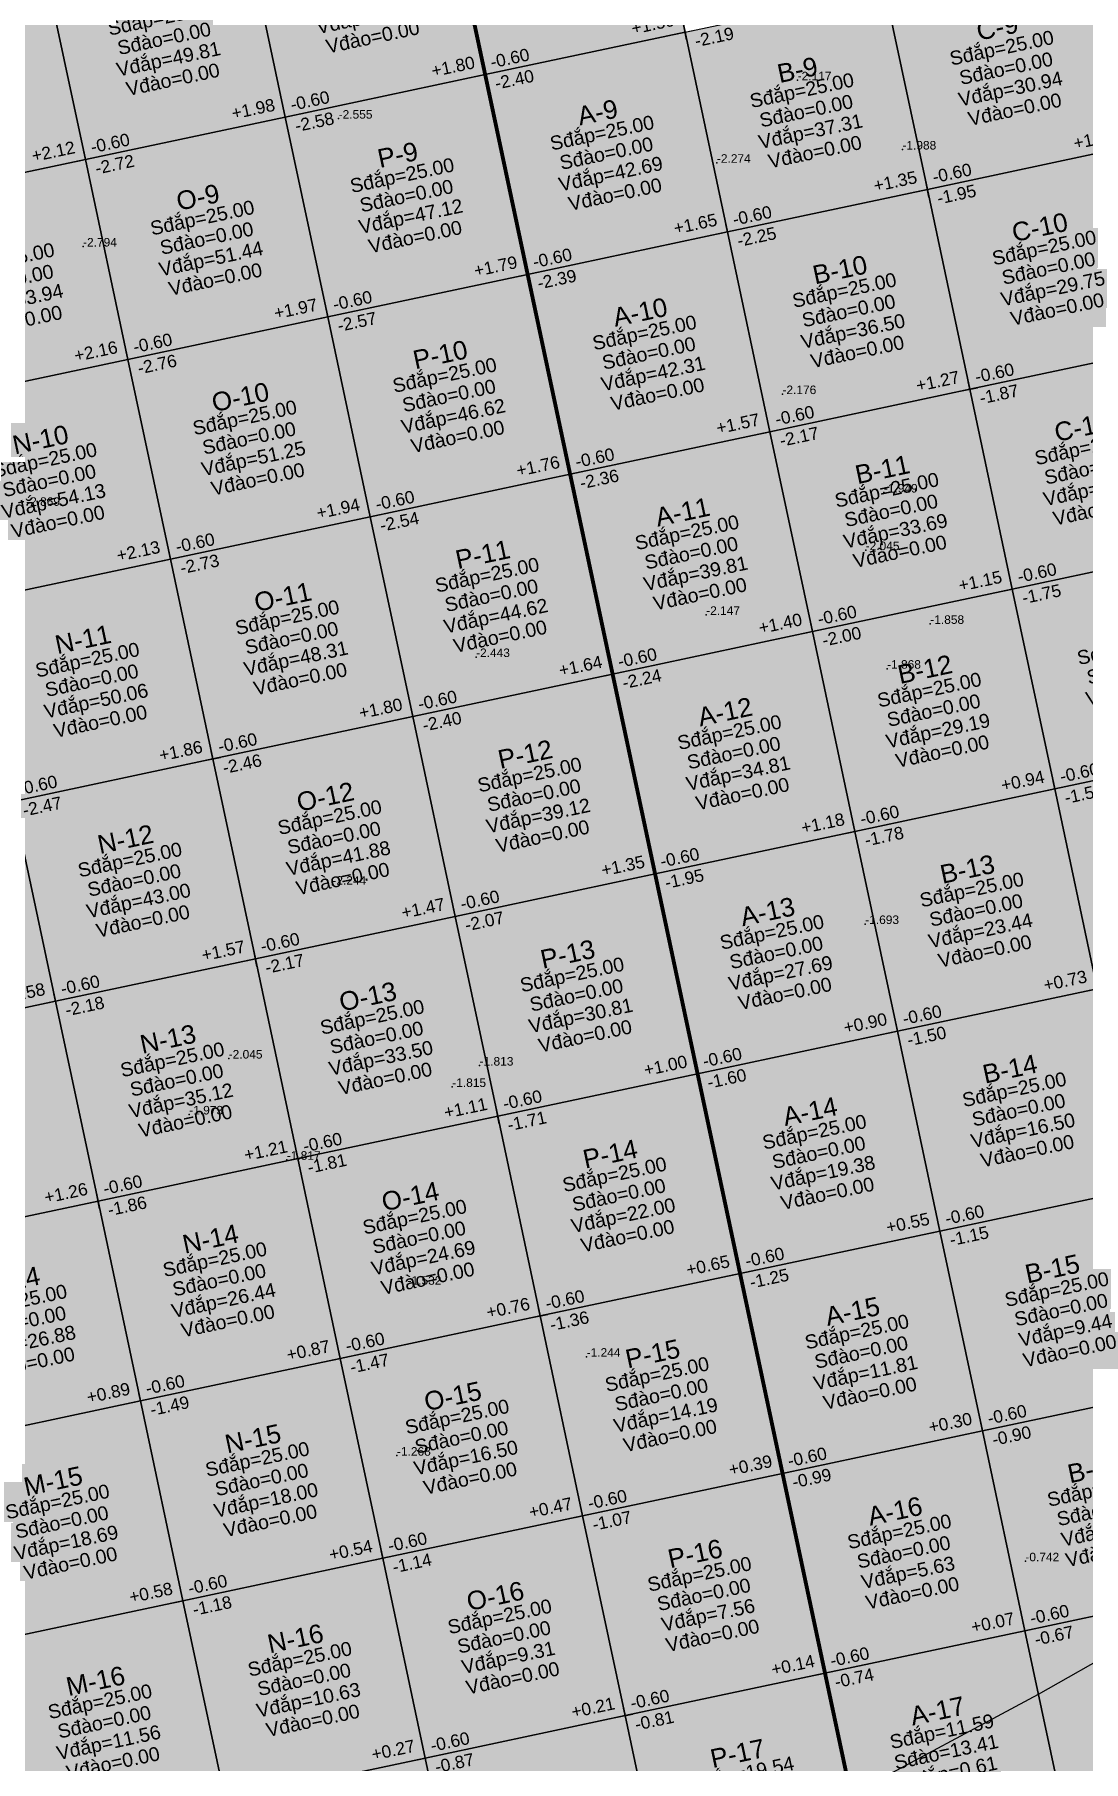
# Model space of a CAD drawing. Header units: metres. Extents: x 466 to 874, y 288 to 471.
# Drawn here: x 552.67 to 578.34, y 343.82 to 386.08 of the extents above; entities that cross this region are included whole.
import ezdxf
from ezdxf.enums import TextEntityAlignment as Align

# ---------------------------------------------------------------- set-up
doc = ezdxf.new("R2010")
doc.units = ezdxf.units.M
for name, color, linetype in [('SN-Dao', 1, 'Continuous'), ('SN-Dap', 3, 'Continuous'), ('SN-DiemDo', 9, 'Continuous'), ('SN-DuongKhong', 6, 'Continuous'), ('SN-Luoi', 8, 'Continuous'), ('SN-Nut', 7, 'Continuous'), ('SN-O', 7, 'Continuous'), ('SN-RanhGioi', 1, 'Continuous')]:
    doc.layers.add(name, color=color, linetype=linetype)
doc.styles.add('SN', font='arial.ttf')

# ---------------------------------------------------------------- blocks, each defined once
blk = doc.blocks.new('SN_O')
at = {"color": 2, "style": 'SN'}
blk.add_attdef('TEN', text='', height=0.456, dxfattribs=at).set_placement((0, 1.026), align=Align.MIDDLE_CENTER)
at = {"color": 7, "style": 'SN'}
for tag, p in [('SDAP', (0, 0.513)), ('SDAO', (0, 0)), ('VDAP', (0, -0.513)), ('VDAO', (0, -1.026))]:
    blk.add_attdef(tag, text='', height=0.342, dxfattribs=at).set_placement(p, align=Align.MIDDLE_CENTER)
blk = doc.blocks.new('SN_NUT')
for p, q in [((-0.19, 0), (0.19, 0)), ((0, -0.19), (0, 0.19))]:
    blk.add_line(p, q)
at = {"color": 5, "style": 'SN'}
blk.add_attdef('CC', text='', height=0.304, dxfattribs=at).set_placement((-0.19, 0.114), align=Align.BOTTOM_RIGHT)
at = {"color": 1, "style": 'SN'}
blk.add_attdef('CDTK', (0.19, 0.114), '', height=0.304, dxfattribs=at)
at = {"color": 3, "style": 'SN'}
blk.add_attdef('CDTN', (0.19, -0.418), '', height=0.304, dxfattribs=at)

msp = doc.modelspace()

# ---------------------------------------------------------------- hatches: boundary and pattern name
at = {"layer": 'SN-Dao', "transparency": 33554534}
for points in [[(581.796, 348.056), (582.835, 343.166), (577.945, 342.126), (577.236, 345.461)], [(577.236, 345.461), (577.945, 342.126), (573.054, 341.087), (572.647, 343)]]:
    msp.add_hatch(color=1, dxfattribs=at).paths.add_polyline_path(points)
at = {"layer": 'SN-Dap', "transparency": 33554534}
for points in [[(567.549, 391.034), (568.589, 386.143), (563.698, 385.103), (562.658, 389.994)], [(557.768, 388.954), (562.658, 389.994), (563.698, 385.103), (558.807, 384.064)], [(552.877, 387.915), (557.768, 388.954), (558.807, 384.064), (553.917, 383.024)], [(573.479, 387.182), (578.37, 388.222), (579.41, 383.331), (574.519, 382.292)], [(547.986, 386.875), (552.877, 387.915), (553.917, 383.024), (549.026, 381.985)], [(568.589, 386.143), (573.479, 387.182), (574.519, 382.292), (569.628, 381.252)], [(568.589, 386.143), (569.628, 381.252), (564.738, 380.213), (563.698, 385.103)], [(558.807, 384.064), (563.698, 385.103), (564.738, 380.213), (559.847, 379.173)], [(553.917, 383.024), (558.807, 384.064), (559.847, 379.173), (554.956, 378.133)], [(549.026, 381.985), (553.917, 383.024), (554.956, 378.133), (550.065, 377.094)], [(574.519, 382.292), (579.41, 383.331), (580.449, 378.44), (575.559, 377.401)], [(569.628, 381.252), (574.519, 382.292), (575.559, 377.401), (570.668, 376.361)], [(569.628, 381.252), (570.668, 376.361), (565.777, 375.322), (564.738, 380.213)], [(559.847, 379.173), (564.738, 380.213), (565.777, 375.322), (560.886, 374.282)], [(554.956, 378.133), (559.847, 379.173), (560.886, 374.282), (555.996, 373.243)], [(575.559, 377.401), (580.449, 378.44), (581.489, 373.55), (576.598, 372.51)], [(550.065, 377.094), (554.956, 378.133), (555.996, 373.243), (551.105, 372.203)], [(570.668, 376.361), (575.559, 377.401), (576.598, 372.51), (571.707, 371.471)], [(570.668, 376.361), (571.707, 371.471), (566.817, 370.431), (565.777, 375.322)], [(560.886, 374.282), (565.777, 375.322), (566.817, 370.431), (561.926, 369.391)], [(555.996, 373.243), (560.886, 374.282), (561.926, 369.391), (557.035, 368.352)], [(551.105, 372.203), (555.996, 373.243), (557.035, 368.352), (552.144, 367.312)], [(576.598, 372.51), (581.489, 373.55), (582.528, 368.659), (577.638, 367.619)], [(571.707, 371.471), (576.598, 372.51), (577.638, 367.619), (572.747, 366.58)], [(571.707, 371.471), (572.747, 366.58), (567.856, 365.54), (566.817, 370.431)], [(561.926, 369.391), (566.817, 370.431), (567.856, 365.54), (562.965, 364.501)], [(557.035, 368.352), (561.926, 369.391), (562.965, 364.501), (558.075, 363.461)], [(577.638, 367.619), (582.528, 368.659), (583.568, 363.768), (578.677, 362.729)], [(552.144, 367.312), (557.035, 368.352), (558.075, 363.461), (553.184, 362.422)], [(547.254, 366.273), (552.144, 367.312), (553.184, 362.422), (548.293, 361.382)], [(572.747, 366.58), (577.638, 367.619), (578.677, 362.729), (573.787, 361.689)], [(572.747, 366.58), (573.787, 361.689), (568.896, 360.65), (567.856, 365.54)], [(562.965, 364.501), (567.856, 365.54), (568.896, 360.65), (564.005, 359.61)], [(558.075, 363.461), (562.965, 364.501), (564.005, 359.61), (559.114, 358.57)], [(553.184, 362.422), (558.075, 363.461), (559.114, 358.57), (554.224, 357.531)], [(573.787, 361.689), (578.677, 362.729), (579.717, 357.838), (574.826, 356.798)], [(548.293, 361.382), (553.184, 362.422), (554.224, 357.531), (549.333, 356.491)], [(573.787, 361.689), (574.826, 356.798), (569.935, 355.759), (568.896, 360.65)], [(564.005, 359.61), (568.896, 360.65), (569.935, 355.759), (565.045, 354.719)], [(559.114, 358.57), (564.005, 359.61), (565.045, 354.719), (560.154, 353.68)], [(554.224, 357.531), (559.114, 358.57), (560.154, 353.68), (555.263, 352.64)], [(574.826, 356.798), (579.717, 357.838), (580.756, 352.947), (575.866, 351.908)], [(549.333, 356.491), (554.224, 357.531), (555.263, 352.64), (550.372, 351.601)], [(574.826, 356.798), (575.866, 351.908), (570.975, 350.868), (569.935, 355.759)], [(565.045, 354.719), (569.935, 355.759), (570.975, 350.868), (566.084, 349.829)], [(560.154, 353.68), (565.045, 354.719), (566.084, 349.829), (561.193, 348.789)], [(555.263, 352.64), (560.154, 353.68), (561.193, 348.789), (556.303, 347.749)], [(575.866, 351.908), (580.756, 352.947), (581.796, 348.056), (576.905, 347.017)], [(550.372, 351.601), (555.263, 352.64), (556.303, 347.749), (551.412, 346.71)], [(575.866, 351.908), (576.905, 347.017), (572.014, 345.977), (570.975, 350.868)], [(566.084, 349.829), (570.975, 350.868), (572.014, 345.977), (567.124, 344.938)], [(561.193, 348.789), (566.084, 349.829), (567.124, 344.938), (562.233, 343.898)], [(556.303, 347.749), (561.193, 348.789), (562.233, 343.898), (557.342, 342.859)], [(577.236, 345.461), (576.905, 347.017), (581.796, 348.056)], [(551.412, 346.71), (556.303, 347.749), (557.342, 342.859), (552.452, 341.819)], [(572.647, 343), (572.014, 345.977), (576.905, 347.017), (577.236, 345.461)], [(568.116, 340.269), (567.124, 344.938), (572.014, 345.977), (572.647, 343)], [(567.185, 339.839), (563.273, 339.008), (562.233, 343.898), (567.124, 344.938), (568.116, 340.269)], [(557.342, 342.859), (562.233, 343.898), (563.273, 339.008), (558.382, 337.968)]]:
    msp.add_hatch(color=3, dxfattribs=at).paths.add_polyline_path(points)

# ---------------------------------------------------------------- linework, layer by layer
at = {"layer": 'SN-DiemDo'}
for p in [(571.345, 384.964, -2.117), (560.113, 384.025, -2.555), (569.369, 382.945, -2.274), (573.909, 383.269, -1.988), (553.858, 380.895, -2.794), (570.973, 377.283, -2.176), (573.454, 374.874, -1.949), (573.01, 373.464, -2.045), (569.107, 371.88, -2.147), (574.591, 371.659, -1.858), (563.476, 370.847, -2.443), (573.534, 370.562, -1.868), (559.959, 365.274, -2.244), (572.999, 364.313, -1.693), (557.422, 361.02, -2.045), (563.562, 360.848, -1.813), (562.893, 360.324, -1.815), (556.457, 359.652, -1.973), (558.843, 358.543, -1.817), (561.799, 355.484, -1.532), (566.182, 353.722, -1.244), (561.54, 351.301, -1.268), (576.918, 348.715, -0.742)]:
    msp.add_point(p, dxfattribs=at)
at = {"layer": 'SN-DuongKhong'}
for p, q in [((577.236, 345.461), (581.796, 348.056)), ((572.647, 343), (577.236, 345.461))]:
    msp.add_line(p, q, dxfattribs=at)
at = {"layer": 'SN-Luoi'}
for points in [[(567.549, 391.034), (568.589, 386.143), (563.698, 385.103), (562.658, 389.994)], [(557.768, 388.954), (562.658, 389.994), (563.698, 385.103), (558.807, 384.064)], [(552.877, 387.915), (557.768, 388.954), (558.807, 384.064), (553.917, 383.024)], [(573.479, 387.182), (578.37, 388.222), (579.41, 383.331), (574.519, 382.292)], [(547.986, 386.875), (552.877, 387.915), (553.917, 383.024), (549.026, 381.985)], [(568.589, 386.143), (573.479, 387.182), (574.519, 382.292), (569.628, 381.252)], [(568.589, 386.143), (569.628, 381.252), (564.738, 380.213), (563.698, 385.103)], [(558.807, 384.064), (563.698, 385.103), (564.738, 380.213), (559.847, 379.173)], [(553.917, 383.024), (558.807, 384.064), (559.847, 379.173), (554.956, 378.133)], [(549.026, 381.985), (553.917, 383.024), (554.956, 378.133), (550.065, 377.094)], [(574.519, 382.292), (579.41, 383.331), (580.449, 378.44), (575.559, 377.401)], [(569.628, 381.252), (574.519, 382.292), (575.559, 377.401), (570.668, 376.361)], [(569.628, 381.252), (570.668, 376.361), (565.777, 375.322), (564.738, 380.213)], [(559.847, 379.173), (564.738, 380.213), (565.777, 375.322), (560.886, 374.282)], [(554.956, 378.133), (559.847, 379.173), (560.886, 374.282), (555.996, 373.243)], [(575.559, 377.401), (580.449, 378.44), (581.489, 373.55), (576.598, 372.51)], [(550.065, 377.094), (554.956, 378.133), (555.996, 373.243), (551.105, 372.203)], [(570.668, 376.361), (575.559, 377.401), (576.598, 372.51), (571.707, 371.471)], [(570.668, 376.361), (571.707, 371.471), (566.817, 370.431), (565.777, 375.322)], [(560.886, 374.282), (565.777, 375.322), (566.817, 370.431), (561.926, 369.391)], [(555.996, 373.243), (560.886, 374.282), (561.926, 369.391), (557.035, 368.352)], [(551.105, 372.203), (555.996, 373.243), (557.035, 368.352), (552.144, 367.312)], [(576.598, 372.51), (581.489, 373.55), (582.528, 368.659), (577.638, 367.619)], [(571.707, 371.471), (576.598, 372.51), (577.638, 367.619), (572.747, 366.58)], [(571.707, 371.471), (572.747, 366.58), (567.856, 365.54), (566.817, 370.431)], [(561.926, 369.391), (566.817, 370.431), (567.856, 365.54), (562.965, 364.501)], [(557.035, 368.352), (561.926, 369.391), (562.965, 364.501), (558.075, 363.461)], [(577.638, 367.619), (582.528, 368.659), (583.568, 363.768), (578.677, 362.729)], [(552.144, 367.312), (557.035, 368.352), (558.075, 363.461), (553.184, 362.422)], [(547.254, 366.273), (552.144, 367.312), (553.184, 362.422), (548.293, 361.382)], [(572.747, 366.58), (577.638, 367.619), (578.677, 362.729), (573.787, 361.689)], [(572.747, 366.58), (573.787, 361.689), (568.896, 360.65), (567.856, 365.54)], [(562.965, 364.501), (567.856, 365.54), (568.896, 360.65), (564.005, 359.61)], [(558.075, 363.461), (562.965, 364.501), (564.005, 359.61), (559.114, 358.57)], [(553.184, 362.422), (558.075, 363.461), (559.114, 358.57), (554.224, 357.531)], [(573.787, 361.689), (578.677, 362.729), (579.717, 357.838), (574.826, 356.798)], [(548.293, 361.382), (553.184, 362.422), (554.224, 357.531), (549.333, 356.491)], [(573.787, 361.689), (574.826, 356.798), (569.935, 355.759), (568.896, 360.65)], [(564.005, 359.61), (568.896, 360.65), (569.935, 355.759), (565.045, 354.719)], [(559.114, 358.57), (564.005, 359.61), (565.045, 354.719), (560.154, 353.68)], [(554.224, 357.531), (559.114, 358.57), (560.154, 353.68), (555.263, 352.64)], [(574.826, 356.798), (579.717, 357.838), (580.756, 352.947), (575.866, 351.908)], [(549.333, 356.491), (554.224, 357.531), (555.263, 352.64), (550.372, 351.601)], [(574.826, 356.798), (575.866, 351.908), (570.975, 350.868), (569.935, 355.759)], [(565.045, 354.719), (569.935, 355.759), (570.975, 350.868), (566.084, 349.829)], [(560.154, 353.68), (565.045, 354.719), (566.084, 349.829), (561.193, 348.789)], [(555.263, 352.64), (560.154, 353.68), (561.193, 348.789), (556.303, 347.749)], [(575.866, 351.908), (580.756, 352.947), (581.796, 348.056), (576.905, 347.017)], [(550.372, 351.601), (555.263, 352.64), (556.303, 347.749), (551.412, 346.71)], [(575.866, 351.908), (576.905, 347.017), (572.014, 345.977), (570.975, 350.868)], [(566.084, 349.829), (570.975, 350.868), (572.014, 345.977), (567.124, 344.938)], [(561.193, 348.789), (566.084, 349.829), (567.124, 344.938), (562.233, 343.898)], [(556.303, 347.749), (561.193, 348.789), (562.233, 343.898), (557.342, 342.859)], [(576.905, 347.017), (581.796, 348.056), (582.835, 343.166), (577.945, 342.126)], [(551.412, 346.71), (556.303, 347.749), (557.342, 342.859), (552.452, 341.819)], [(576.905, 347.017), (577.945, 342.126), (573.054, 341.087), (572.014, 345.977)], [(567.124, 344.938), (572.014, 345.977), (573.054, 341.087), (568.163, 340.047)], [(562.233, 343.898), (567.124, 344.938), (568.163, 340.047), (563.273, 339.008)], [(557.342, 342.859), (562.233, 343.898), (563.273, 339.008), (558.382, 337.968)]]:
    msp.add_lwpolyline(points, close=True, dxfattribs=at)
at = {"layer": 'SN-RanhGioi', "const_width": 0.095}
for points in [[(633.633, 440.862), (656.504, 333.266), (578.252, 316.633), (555.382, 424.229)], [(500, 300), (477.13, 407.596), (555.382, 424.229), (578.252, 316.633)]]:
    msp.add_lwpolyline(points, close=True, dxfattribs=at)

# ---------------------------------------------------------------- block references
at = {"layer": 'SN-Nut'}
for p, rotation, values in [((568.589, 386.143), 12.00000000000384, {'CDTK': '-0.60', 'CDTN': '-2.19', 'CC': '+1.59'}), ((563.698, 385.103), 12.00000000000353, {'CDTK': '-0.60', 'CDTN': '-2.40', 'CC': '+1.80'}), ((563.698, 385.103), 12.00000000000384, {'CDTK': '-0.60', 'CDTN': '-2.40', 'CC': '+1.80'}), ((558.807, 384.064), 12.00000000000353, {'CDTK': '-0.60', 'CDTN': '-2.58', 'CC': '+1.98'}), ((579.41, 383.331), 12.00000000000384, {'CDTK': '-0.60', 'CDTN': '-1.73', 'CC': '+1.13'}), ((553.917, 383.024), 12.00000000000353, {'CDTK': '-0.60', 'CDTN': '-2.72', 'CC': '+2.12'}), ((574.519, 382.292), 12.00000000000384, {'CDTK': '-0.60', 'CDTN': '-1.95', 'CC': '+1.35'}), ((569.628, 381.252), 12.00000000000384, {'CDTK': '-0.60', 'CDTN': '-2.25', 'CC': '+1.65'}), ((564.738, 380.213), 12.00000000000353, {'CDTK': '-0.60', 'CDTN': '-2.39', 'CC': '+1.79'}), ((564.738, 380.213), 12.00000000000384, {'CDTK': '-0.60', 'CDTN': '-2.39', 'CC': '+1.79'}), ((559.847, 379.173), 12.00000000000353, {'CDTK': '-0.60', 'CDTN': '-2.57', 'CC': '+1.97'}), ((554.956, 378.133), 12.00000000000353, {'CDTK': '-0.60', 'CDTN': '-2.76', 'CC': '+2.16'}), ((575.559, 377.401), 12.00000000000384, {'CDTK': '-0.60', 'CDTN': '-1.87', 'CC': '+1.27'}), ((570.668, 376.361), 12.00000000000384, {'CDTK': '-0.60', 'CDTN': '-2.17', 'CC': '+1.57'}), ((565.777, 375.322), 12.00000000000353, {'CDTK': '-0.60', 'CDTN': '-2.36', 'CC': '+1.76'}), ((565.777, 375.322), 12.00000000000384, {'CDTK': '-0.60', 'CDTN': '-2.36', 'CC': '+1.76'}), ((560.886, 374.282), 12.00000000000353, {'CDTK': '-0.60', 'CDTN': '-2.54', 'CC': '+1.94'}), ((555.996, 373.243), 12.00000000000353, {'CDTK': '-0.60', 'CDTN': '-2.73', 'CC': '+2.13'}), ((576.598, 372.51), 12.00000000000384, {'CDTK': '-0.60', 'CDTN': '-1.75', 'CC': '+1.15'}), ((571.707, 371.471), 12.00000000000384, {'CDTK': '-0.60', 'CDTN': '-2.00', 'CC': '+1.40'}), ((566.817, 370.431), 12.00000000000353, {'CDTK': '-0.60', 'CDTN': '-2.24', 'CC': '+1.64'}), ((566.817, 370.431), 12.00000000000384, {'CDTK': '-0.60', 'CDTN': '-2.24', 'CC': '+1.64'}), ((561.926, 369.391), 12.00000000000353, {'CDTK': '-0.60', 'CDTN': '-2.40', 'CC': '+1.80'}), ((557.035, 368.352), 12.00000000000353, {'CDTK': '-0.60', 'CDTN': '-2.46', 'CC': '+1.86'}), ((577.638, 367.619), 12.00000000000384, {'CDTK': '-0.60', 'CDTN': '-1.54', 'CC': '+0.94'}), ((552.144, 367.312), 12.00000000000353, {'CDTK': '-0.60', 'CDTN': '-2.47', 'CC': '+1.87'}), ((572.747, 366.58), 12.00000000000384, {'CDTK': '-0.60', 'CDTN': '-1.78', 'CC': '+1.18'}), ((567.856, 365.54), 12.00000000000353, {'CDTK': '-0.60', 'CDTN': '-1.95', 'CC': '+1.35'}), ((567.856, 365.54), 12.00000000000384, {'CDTK': '-0.60', 'CDTN': '-1.95', 'CC': '+1.35'}), ((562.965, 364.501), 12.00000000000353, {'CDTK': '-0.60', 'CDTN': '-2.07', 'CC': '+1.47'}), ((558.075, 363.461), 12.00000000000353, {'CDTK': '-0.60', 'CDTN': '-2.17', 'CC': '+1.57'}), ((578.677, 362.729), 12.00000000000384, {'CDTK': '-0.60', 'CDTN': '-1.33', 'CC': '+0.73'}), ((553.184, 362.422), 12.00000000000353, {'CDTK': '-0.60', 'CDTN': '-2.18', 'CC': '+1.58'}), ((573.787, 361.689), 12.00000000000384, {'CDTK': '-0.60', 'CDTN': '-1.50', 'CC': '+0.90'}), ((568.896, 360.65), 12.00000000000353, {'CDTK': '-0.60', 'CDTN': '-1.60', 'CC': '+1.00'}), ((568.896, 360.65), 12.00000000000384, {'CDTK': '-0.60', 'CDTN': '-1.60', 'CC': '+1.00'}), ((564.005, 359.61), 12.00000000000353, {'CDTK': '-0.60', 'CDTN': '-1.71', 'CC': '+1.11'}), ((559.114, 358.57), 12.00000000000353, {'CDTK': '-0.60', 'CDTN': '-1.81', 'CC': '+1.21'}), ((554.224, 357.531), 12.00000000000353, {'CDTK': '-0.60', 'CDTN': '-1.86', 'CC': '+1.26'}), ((574.826, 356.798), 12.00000000000384, {'CDTK': '-0.60', 'CDTN': '-1.15', 'CC': '+0.55'}), ((569.935, 355.759), 12.00000000000353, {'CDTK': '-0.60', 'CDTN': '-1.25', 'CC': '+0.65'}), ((569.935, 355.759), 12.00000000000384, {'CDTK': '-0.60', 'CDTN': '-1.25', 'CC': '+0.65'}), ((565.045, 354.719), 12.00000000000353, {'CDTK': '-0.60', 'CDTN': '-1.36', 'CC': '+0.76'}), ((560.154, 353.68), 12.00000000000353, {'CDTK': '-0.60', 'CDTN': '-1.47', 'CC': '+0.87'}), ((555.263, 352.64), 12.00000000000353, {'CDTK': '-0.60', 'CDTN': '-1.49', 'CC': '+0.89'}), ((575.866, 351.908), 12.00000000000384, {'CDTK': '-0.60', 'CDTN': '-0.90', 'CC': '+0.30'}), ((570.975, 350.868), 12.00000000000353, {'CDTK': '-0.60', 'CDTN': '-0.99', 'CC': '+0.39'}), ((570.975, 350.868), 12.00000000000384, {'CDTK': '-0.60', 'CDTN': '-0.99', 'CC': '+0.39'}), ((566.084, 349.829), 12.00000000000353, {'CDTK': '-0.60', 'CDTN': '-1.07', 'CC': '+0.47'}), ((561.193, 348.789), 12.00000000000353, {'CDTK': '-0.60', 'CDTN': '-1.14', 'CC': '+0.54'}), ((556.303, 347.749), 12.00000000000353, {'CDTK': '-0.60', 'CDTN': '-1.18', 'CC': '+0.58'}), ((576.905, 347.017), 12.00000000000384, {'CDTK': '-0.60', 'CDTN': '-0.67', 'CC': '+0.07'}), ((572.014, 345.977), 12.00000000000353, {'CDTK': '-0.60', 'CDTN': '-0.74', 'CC': '+0.14'}), ((572.014, 345.977), 12.00000000000384, {'CDTK': '-0.60', 'CDTN': '-0.74', 'CC': '+0.14'}), ((567.124, 344.938), 12.00000000000353, {'CDTK': '-0.60', 'CDTN': '-0.81', 'CC': '+0.21'}), ((562.233, 343.898), 12.00000000000353, {'CDTK': '-0.60', 'CDTN': '-0.87', 'CC': '+0.27'})]:
    msp.add_blockref('SN_NUT', p, dxfattribs=dict(at, rotation=rotation)).add_auto_attribs(values)
at = {"layer": 'SN-O'}
for p, rotation, values in [((560.733, 387.029), 12.00000000000353, {'TEN': 'P-8', 'SDAP': 'Sđắp=25.00', 'SDAO': 'Sđào=0.00', 'VDAP': 'Vđắp=46.00', 'VDAO': 'Vđào=0.00'}), ((555.842, 385.989), 12.00000000000353, {'TEN': 'O-8', 'SDAP': 'Sđắp=25.00', 'SDAO': 'Sđào=0.00', 'VDAP': 'Vđắp=49.81', 'VDAO': 'Vđào=0.00'}), ((576.445, 385.257), 12.00000000000384, {'TEN': 'C-9', 'SDAP': 'Sđắp=25.00', 'SDAO': 'Sđào=0.00', 'VDAP': 'Vđắp=30.94', 'VDAO': 'Vđào=0.00'}), ((571.554, 384.217), 12.00000000000384, {'TEN': 'B-9', 'SDAP': 'Sđắp=25.00', 'SDAO': 'Sđào=0.00', 'VDAP': 'Vđắp=37.31', 'VDAO': 'Vđào=0.00'}), ((566.663, 383.178), 12.00000000000384, {'TEN': 'A-9', 'SDAP': 'Sđắp=25.00', 'SDAO': 'Sđào=0.00', 'VDAP': 'Vđắp=42.69', 'VDAO': 'Vđào=0.00'}), ((561.772, 382.138), 12.00000000000353, {'TEN': 'P-9', 'SDAP': 'Sđắp=25.00', 'SDAO': 'Sđào=0.00', 'VDAP': 'Vđắp=47.12', 'VDAO': 'Vđào=0.00'}), ((556.882, 381.099), 12.00000000000353, {'TEN': 'O-9', 'SDAP': 'Sđắp=25.00', 'SDAO': 'Sđào=0.00', 'VDAP': 'Vđắp=51.44', 'VDAO': 'Vđào=0.00'}), ((577.484, 380.366), 12.00000000000384, {'TEN': 'C-10', 'SDAP': 'Sđắp=25.00', 'SDAO': 'Sđào=0.00', 'VDAP': 'Vđắp=29.75', 'VDAO': 'Vđào=0.00'}), ((551.991, 380.059), 12.00000000000353, {'TEN': 'N-9', 'SDAP': 'Sđắp=25.00', 'SDAO': 'Sđào=0.00', 'VDAP': 'Vđắp=53.94', 'VDAO': 'Vđào=0.00'}), ((572.593, 379.326), 12.00000000000384, {'TEN': 'B-10', 'SDAP': 'Sđắp=25.00', 'SDAO': 'Sđào=0.00', 'VDAP': 'Vđắp=36.50', 'VDAO': 'Vđào=0.00'}), ((567.703, 378.287), 12.00000000000384, {'TEN': 'A-10', 'SDAP': 'Sđắp=25.00', 'SDAO': 'Sđào=0.00', 'VDAP': 'Vđắp=42.31', 'VDAO': 'Vđào=0.00'}), ((562.812, 377.247), 12.00000000000353, {'TEN': 'P-10', 'SDAP': 'Sđắp=25.00', 'SDAO': 'Sđào=0.00', 'VDAP': 'Vđắp=46.62', 'VDAO': 'Vđào=0.00'}), ((557.921, 376.208), 12.00000000000353, {'TEN': 'O-10', 'SDAP': 'Sđắp=25.00', 'SDAO': 'Sđào=0.00', 'VDAP': 'Vđắp=51.25', 'VDAO': 'Vđào=0.00'}), ((578.524, 375.475), 12.00000000000384, {'TEN': 'C-11', 'SDAP': 'Sđắp=25.00', 'SDAO': 'Sđào=0.00', 'VDAP': 'Vđắp=26.94', 'VDAO': 'Vđào=0.00'}), ((553.03, 375.168), 12.00000000000353, {'TEN': 'N-10', 'SDAP': 'Sđắp=25.00', 'SDAO': 'Sđào=0.00', 'VDAP': 'Vđắp=54.13', 'VDAO': 'Vđào=0.00'}), ((573.633, 374.436), 12.00000000000384, {'TEN': 'B-11', 'SDAP': 'Sđắp=25.00', 'SDAO': 'Sđào=0.00', 'VDAP': 'Vđắp=33.69', 'VDAO': 'Vđào=0.00'}), ((568.742, 373.396), 12.00000000000384, {'TEN': 'A-11', 'SDAP': 'Sđắp=25.00', 'SDAO': 'Sđào=0.00', 'VDAP': 'Vđắp=39.81', 'VDAO': 'Vđào=0.00'}), ((563.852, 372.357), 12.00000000000353, {'TEN': 'P-11', 'SDAP': 'Sđắp=25.00', 'SDAO': 'Sđào=0.00', 'VDAP': 'Vđắp=44.62', 'VDAO': 'Vđào=0.00'}), ((558.961, 371.317), 12.00000000000353, {'TEN': 'O-11', 'SDAP': 'Sđắp=25.00', 'SDAO': 'Sđào=0.00', 'VDAP': 'Vđắp=48.31', 'VDAO': 'Vđào=0.00'}), ((554.07, 370.278), 12.00000000000353, {'TEN': 'N-11', 'SDAP': 'Sđắp=25.00', 'SDAO': 'Sđào=0.00', 'VDAP': 'Vđắp=50.06', 'VDAO': 'Vđào=0.00'}), ((579.563, 370.585), 12.00000000000384, {'TEN': 'C-12', 'SDAP': 'Sđắp=25.00', 'SDAO': 'Sđào=0.00', 'VDAP': 'Vđắp=23.00', 'VDAO': 'Vđào=0.00'}), ((574.673, 369.545), 12.00000000000384, {'TEN': 'B-12', 'SDAP': 'Sđắp=25.00', 'SDAO': 'Sđào=0.00', 'VDAP': 'Vđắp=29.19', 'VDAO': 'Vđào=0.00'}), ((569.782, 368.505), 12.00000000000384, {'TEN': 'A-12', 'SDAP': 'Sđắp=25.00', 'SDAO': 'Sđào=0.00', 'VDAP': 'Vđắp=34.81', 'VDAO': 'Vđào=0.00'}), ((564.891, 367.466), 12.00000000000353, {'TEN': 'P-12', 'SDAP': 'Sđắp=25.00', 'SDAO': 'Sđào=0.00', 'VDAP': 'Vđắp=39.12', 'VDAO': 'Vđào=0.00'}), ((560, 366.426), 12.00000000000353, {'TEN': 'O-12', 'SDAP': 'Sđắp=25.00', 'SDAO': 'Sđào=0.00', 'VDAP': 'Vđắp=41.88', 'VDAO': 'Vđào=0.00'}), ((555.11, 365.387), 12.00000000000353, {'TEN': 'N-12', 'SDAP': 'Sđắp=25.00', 'SDAO': 'Sđào=0.00', 'VDAP': 'Vđắp=43.00', 'VDAO': 'Vđào=0.00'}), ((575.712, 364.654), 12.00000000000384, {'TEN': 'B-13', 'SDAP': 'Sđắp=25.00', 'SDAO': 'Sđào=0.00', 'VDAP': 'Vđắp=23.44', 'VDAO': 'Vđào=0.00'}), ((570.821, 363.615), 12.00000000000384, {'TEN': 'A-13', 'SDAP': 'Sđắp=25.00', 'SDAO': 'Sđào=0.00', 'VDAP': 'Vđắp=27.69', 'VDAO': 'Vđào=0.00'}), ((565.931, 362.575), 12.00000000000353, {'TEN': 'P-13', 'SDAP': 'Sđắp=25.00', 'SDAO': 'Sđào=0.00', 'VDAP': 'Vđắp=30.81', 'VDAO': 'Vđào=0.00'}), ((561.04, 361.536), 12.00000000000353, {'TEN': 'O-13', 'SDAP': 'Sđắp=25.00', 'SDAO': 'Sđào=0.00', 'VDAP': 'Vđắp=33.50', 'VDAO': 'Vđào=0.00'}), ((556.149, 360.496), 12.00000000000353, {'TEN': 'N-13', 'SDAP': 'Sđắp=25.00', 'SDAO': 'Sđào=0.00', 'VDAP': 'Vđắp=35.12', 'VDAO': 'Vđào=0.00'}), ((576.752, 359.764), 12.00000000000384, {'TEN': 'B-14', 'SDAP': 'Sđắp=25.00', 'SDAO': 'Sđào=0.00', 'VDAP': 'Vđắp=16.50', 'VDAO': 'Vđào=0.00'}), ((571.861, 358.724), 12.00000000000384, {'TEN': 'A-14', 'SDAP': 'Sđắp=25.00', 'SDAO': 'Sđào=0.00', 'VDAP': 'Vđắp=19.38', 'VDAO': 'Vđào=0.00'}), ((566.97, 357.684), 12.00000000000353, {'TEN': 'P-14', 'SDAP': 'Sđắp=25.00', 'SDAO': 'Sđào=0.00', 'VDAP': 'Vđắp=22.00', 'VDAO': 'Vđào=0.00'}), ((562.079, 356.645), 12.00000000000353, {'TEN': 'O-14', 'SDAP': 'Sđắp=25.00', 'SDAO': 'Sđào=0.00', 'VDAP': 'Vđắp=24.69', 'VDAO': 'Vđào=0.00'}), ((557.189, 355.605), 12.00000000000353, {'TEN': 'N-14', 'SDAP': 'Sđắp=25.00', 'SDAO': 'Sđào=0.00', 'VDAP': 'Vđắp=26.44', 'VDAO': 'Vđào=0.00'}), ((552.298, 354.566), 12.00000000000353, {'TEN': 'M-14', 'SDAP': 'Sđắp=25.00', 'SDAO': 'Sđào=0.00', 'VDAP': 'Vđắp=26.88', 'VDAO': 'Vđào=0.00'}), ((577.791, 354.873), 12.00000000000384, {'TEN': 'B-15', 'SDAP': 'Sđắp=25.00', 'SDAO': 'Sđào=0.00', 'VDAP': 'Vđắp=9.44', 'VDAO': 'Vđào=0.00'}), ((572.9, 353.833), 12.00000000000384, {'TEN': 'A-15', 'SDAP': 'Sđắp=25.00', 'SDAO': 'Sđào=0.00', 'VDAP': 'Vđắp=11.81', 'VDAO': 'Vđào=0.00'}), ((568.01, 352.794), 12.00000000000353, {'TEN': 'P-15', 'SDAP': 'Sđắp=25.00', 'SDAO': 'Sđào=0.00', 'VDAP': 'Vđắp=14.19', 'VDAO': 'Vđào=0.00'}), ((563.119, 351.754), 12.00000000000353, {'TEN': 'O-15', 'SDAP': 'Sđắp=25.00', 'SDAO': 'Sđào=0.00', 'VDAP': 'Vđắp=16.50', 'VDAO': 'Vđào=0.00'}), ((558.228, 350.715), 12.00000000000353, {'TEN': 'N-15', 'SDAP': 'Sđắp=25.00', 'SDAO': 'Sđào=0.00', 'VDAP': 'Vđắp=18.00', 'VDAO': 'Vđào=0.00'}), ((578.831, 349.982), 12.00000000000384, {'TEN': 'B-16', 'SDAP': 'Sđắp=25.00', 'SDAO': 'Sđào=0.00', 'VDAP': 'Vđắp=3.56', 'VDAO': 'Vđào=0.00'}), ((553.338, 349.675), 12.00000000000353, {'TEN': 'M-15', 'SDAP': 'Sđắp=25.00', 'SDAO': 'Sđào=0.00', 'VDAP': 'Vđắp=18.69', 'VDAO': 'Vđào=0.00'}), ((573.94, 348.943), 12.00000000000384, {'TEN': 'A-16', 'SDAP': 'Sđắp=25.00', 'SDAO': 'Sđào=0.00', 'VDAP': 'Vđắp=5.63', 'VDAO': 'Vđào=0.00'}), ((569.049, 347.903), 12.00000000000353, {'TEN': 'P-16', 'SDAP': 'Sđắp=25.00', 'SDAO': 'Sđào=0.00', 'VDAP': 'Vđắp=7.56', 'VDAO': 'Vđào=0.00'}), ((564.159, 346.863), 12.00000000000353, {'TEN': 'O-16', 'SDAP': 'Sđắp=25.00', 'SDAO': 'Sđào=0.00', 'VDAP': 'Vđắp=9.31', 'VDAO': 'Vđào=0.00'}), ((559.268, 345.824), 12.00000000000353, {'TEN': 'N-16', 'SDAP': 'Sđắp=25.00', 'SDAO': 'Sđào=0.00', 'VDAP': 'Vđắp=10.63', 'VDAO': 'Vđào=0.00'}), ((554.377, 344.784), 12.00000000000353, {'TEN': 'M-16', 'SDAP': 'Sđắp=25.00', 'SDAO': 'Sđào=0.00', 'VDAP': 'Vđắp=11.56', 'VDAO': 'Vđào=0.00'}), ((574.98, 344.052), 12.00000000000384, {'TEN': 'A-17', 'SDAP': 'Sđắp=11.59', 'SDAO': 'Sđào=13.41', 'VDAP': 'Vđắp=0.61', 'VDAO': 'Vđào=0.80'}), ((570.089, 343.012), 12.00000000000353, {'TEN': 'P-17', 'SDAP': 'Sđắp=19.54', 'SDAO': 'Sđào=5.46', 'VDAP': 'Vđắp=1.71', 'VDAO': 'Vđào=0.14'})]:
    msp.add_blockref('SN_O', p, dxfattribs=dict(at, rotation=rotation)).add_auto_attribs(values)

# ---------------------------------------------------------------- texts
at = {"layer": 'SN-DiemDo', "style": 'SN'}
for s, p in [('-2.117', (571.345, 384.964)), ('-2.555', (560.113, 384.025)), ('-1.988', (573.909, 383.269)), ('-2.274', (569.369, 382.945)), ('-2.794', (553.858, 380.895)), ('-2.176', (570.973, 377.283)), ('-1.949', (573.454, 374.874)), ('-2.869', (552.466, 374.548)), ('-2.045', (573.01, 373.464)), ('-2.147', (569.107, 371.88)), ('-1.858', (574.591, 371.659)), ('-2.443', (563.476, 370.847)), ('-1.868', (573.534, 370.562)), ('-2.244', (559.959, 365.274)), ('-1.693', (572.999, 364.313)), ('-2.045', (557.422, 361.02)), ('-1.813', (563.562, 360.848)), ('-1.815', (562.893, 360.324)), ('-1.973', (556.457, 359.652)), ('-1.817', (558.843, 358.543)), ('-1.532', (561.799, 355.484)), ('-1.244', (566.182, 353.722)), ('-1.268', (561.54, 351.301)), ('-0.742', (576.918, 348.715))]:
    msp.add_text(s, height=0.209, dxfattribs=at).set_placement(p)

doc.saveas('drawing.dxf')
